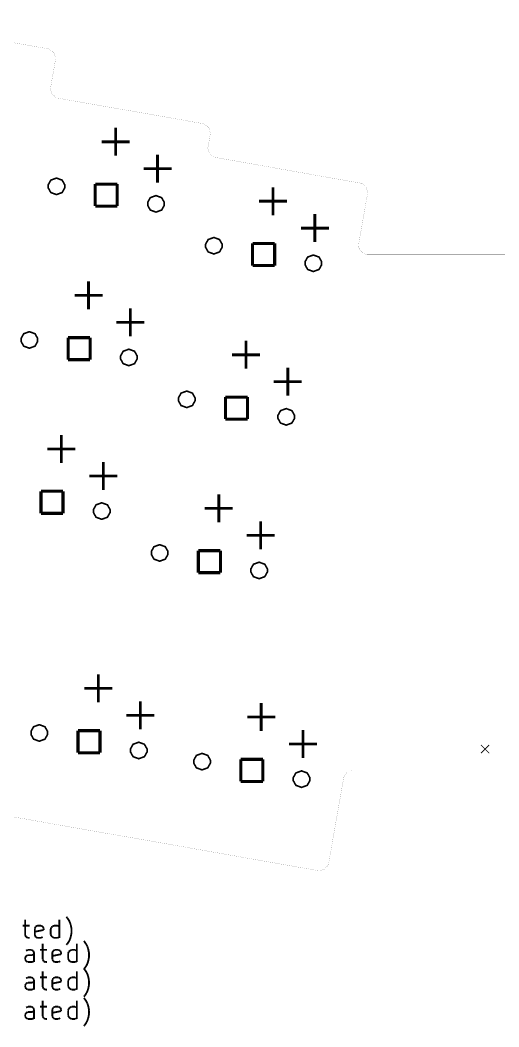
# Model space of a CAD drawing. Extents: x 0.23 to 9.34, y 0.11 to 4.43.
# Drawn here: x 2.772 to 4.824, y 0.108 to 4.428 of the extents above; entities that cross this region are included whole.
import ezdxf

# ---------------------------------------------------------------- set-up
doc = ezdxf.new("R2010")
doc.units = 0
doc.layers.get('0').update_dxf_attribs({"linetype": 'CONTINUOUS'})

msp = doc.modelspace()

# ---------------------------------------------------------------- linework, layer by layer
at = {"color": 173}
for points, const_width in [([(2.89219, 4.30496), (2.19428, 4.428)], 0.000394), ([(2.9241, 4.25933), (2.92503, 4.26471), (2.91758, 4.28879), (2.89751, 4.30404), (2.89219, 4.30496)], 0.000394), ([(2.90294, 4.13917), (2.9241, 4.25933)], 0.000394), ([(2.90294, 4.13917), (2.90196, 4.13385), (2.90944, 4.10975), (2.92947, 4.09451), (2.93485, 4.09353)], 0.000394), ([(3.55524, 3.98415), (2.93485, 4.09353)], 0.000394), ([(3.58713, 3.93853), (3.58806, 3.9439), (3.58062, 3.96799), (3.56054, 3.98324), (3.55524, 3.98415)], 0.000394), ([(3.18164, 3.96615), (3.18164, 3.84608)], 0.012008), ([(3.57758, 3.88428), (3.58713, 3.93853)], 0.000394), ([(3.12164, 3.90608), (3.24169, 3.90608)], 0.012008), ([(3.36117, 3.85053), (3.36117, 3.73047)], 0.012008), ([(3.57758, 3.88428), (3.57661, 3.87896), (3.5841, 3.85487), (3.60411, 3.83963), (3.60949, 3.83865)], 0.000394), ([(4.22987, 3.72928), (3.60949, 3.83865)], 0.000394), ([(3.30111, 3.79053), (3.42117, 3.79053)], 0.012008), ([(3.18864, 3.72467), (3.09397, 3.72467)], 0.013386), ([(3.09397, 3.72467), (3.09397, 3.63004)], 0.013386), ([(3.18864, 3.63004), (3.18864, 3.72467)], 0.013386), ([(3.85628, 3.71126), (3.85628, 3.59119)], 0.012008), ([(4.26178, 3.68365), (4.26269, 3.68901), (4.25526, 3.71311), (4.23519, 3.72835), (4.22987, 3.72928)], 0.000394), ([(4.2239, 3.46869), (4.26178, 3.68365)], 0.000394), ([(3.09397, 3.63004), (3.18864, 3.63004)], 0.013386), ([(3.79628, 3.65121), (3.91635, 3.65121)], 0.012008), ([(4.03581, 3.59565), (4.03581, 3.47558)], 0.012008), ([(3.97575, 3.53564), (4.09586, 3.53564)], 0.012008), ([(3.86328, 3.46978), (3.76867, 3.46978)], 0.013386), ([(3.76867, 3.46978), (3.76867, 3.37517)], 0.013386), ([(3.86328, 3.37517), (3.86328, 3.46978)], 0.013386), ([(4.2239, 3.46869), (4.22314, 3.46457), (4.22467, 3.45133), (4.23247, 3.43658), (4.24567, 3.42632), (4.25836, 3.42247), (4.26264, 3.42247)], 0.000394), ([(5.38612, 3.42247), (4.26264, 3.42247)], 0.000394), ([(3.76867, 3.37517), (3.86328, 3.37517)], 0.013386), ([(3.06543, 3.30701), (3.06543, 3.18696)], 0.012008), ([(3.00537, 3.24696), (3.12549, 3.24696)], 0.012008), ([(3.24496, 3.1914), (3.24496, 3.07135)], 0.012008), ([(3.1849, 3.1314), (3.30496, 3.1314)], 0.012008), ([(3.07243, 3.06554), (2.97775, 3.06554)], 0.013386), ([(2.97775, 3.06554), (2.97775, 2.97092)], 0.013386), ([(3.07243, 2.97092), (3.07243, 3.06554)], 0.013386), ([(3.74007, 3.05214), (3.74007, 2.93207)], 0.012008), ([(3.68007, 2.99208), (3.80013, 2.99208)], 0.012008), ([(2.97775, 2.97092), (3.07243, 2.97092)], 0.013386), ([(3.9196, 2.93653), (3.9196, 2.81646)], 0.012008), ([(3.85954, 2.87651), (3.9796, 2.87651)], 0.012008), ([(3.74707, 2.81065), (3.6524, 2.81065)], 0.013386), ([(3.6524, 2.81065), (3.6524, 2.71604)], 0.013386), ([(3.74707, 2.71604), (3.74707, 2.81065)], 0.013386), ([(3.6524, 2.71604), (3.74707, 2.71604)], 0.013386), ([(2.94922, 2.64789), (2.94922, 2.52783)], 0.012008), ([(2.88917, 2.58783), (3.00922, 2.58783)], 0.012008), ([(3.12869, 2.53228), (3.12869, 2.41222)], 0.012008), ([(3.06868, 2.47228), (3.18875, 2.47228)], 0.012008), ([(2.95622, 2.40642), (2.86154, 2.40642)], 0.013386), ([(2.86154, 2.40642), (2.86154, 2.31179)], 0.013386), ([(2.95622, 2.31179), (2.95622, 2.40642)], 0.013386), ([(3.62386, 2.39301), (3.62386, 2.27294)], 0.012008), ([(3.56381, 2.33296), (3.68392, 2.33296)], 0.012008), ([(2.86154, 2.31179), (2.95622, 2.31179)], 0.013386), ([(3.80339, 2.2774), (3.80339, 2.15733)], 0.012008), ([(3.74333, 2.21739), (3.86339, 2.21739)], 0.012008), ([(3.63086, 2.15153), (3.53618, 2.15153)], 0.013386), ([(3.53618, 2.15153), (3.53618, 2.05692)], 0.013386), ([(3.63086, 2.05692), (3.63086, 2.15153)], 0.013386), ([(3.53618, 2.05692), (3.63086, 2.05692)], 0.013386), ([(3.10786, 1.6205), (3.10786, 1.50043)], 0.012008), ([(3.04779, 1.56044), (3.16792, 1.56044)], 0.012008), ([(3.28737, 1.50489), (3.28737, 1.38482)], 0.012008), ([(3.80578, 1.49744), (3.80578, 1.37733)], 0.012008), ([(3.22732, 1.44482), (3.34739, 1.44482)], 0.012008), ([(3.74571, 1.43739), (3.86578, 1.43739)], 0.012008), ([(3.11486, 1.37902), (3.02018, 1.37902)], 0.013386), ([(3.02018, 1.37902), (3.02018, 1.2844)], 0.013386), ([(3.11486, 1.2844), (3.11486, 1.37902)], 0.013386), ([(3.98525, 1.38184), (3.98525, 1.26177)], 0.012008), ([(3.92524, 1.32178), (4.04531, 1.32178)], 0.012008), ([(4.74761, 1.31803), (4.78304, 1.28255)], 0.003543), ([(4.78304, 1.31803), (4.74761, 1.28255)], 0.003543), ([(3.02018, 1.2844), (3.11486, 1.2844)], 0.013386), ([(3.81272, 1.25597), (3.7181, 1.25597)], 0.013386), ([(3.7181, 1.25597), (3.7181, 1.1613)], 0.013386), ([(3.81272, 1.1613), (3.81272, 1.25597)], 0.013386), ([(3.7181, 1.1613), (3.81272, 1.1613)], 0.013386), ([(4.09506, 0.81071), (4.15944, 1.17611)], 0.000394), ([(4.19824, 1.20866), (4.19189, 1.20866), (4.1729, 1.19949), (4.16026, 1.18083), (4.15944, 1.17611)], 0.000394), ([(4.19824, 1.20866), (5.45053, 1.20866)], 0.000394), ([(2.65365, 1.0249), (4.04943, 0.778754)], 0.000394), ([(4.04943, 0.778754), (4.05474, 0.777832), (4.07883, 0.785319), (4.09407, 0.805393), (4.09506, 0.81071)], 0.000394), ([(2.79406, 0.568739), (2.79406, 0.501247)], 0.007874), ([(2.94032, 0.490018), (2.94032, 0.568739)], 0.007874), ([(2.97407, 0.576226), (2.97032, 0.579969)], 0.007874), ([(2.98156, 0.564996), (2.97407, 0.576226)], 0.007874), ([(2.98529, 0.557508), (2.98156, 0.564996)], 0.007874), ([(2.78282, 0.542481), (2.81282, 0.542481)], 0.007874), ([(2.83535, 0.53125), (2.83908, 0.538738)], 0.007874), ([(2.83535, 0.501247), (2.83535, 0.53125)], 0.007874), ([(2.87283, 0.523762), (2.83535, 0.516222)], 0.007874), ([(2.83908, 0.538738), (2.84657, 0.542481)], 0.007874), ([(2.84657, 0.542481), (2.86154, 0.542481)], 0.007874), ([(2.86154, 0.542481), (2.86908, 0.538738)], 0.007874), ([(2.86908, 0.538738), (2.87283, 0.53125)], 0.007874), ([(2.87283, 0.53125), (2.87283, 0.523762)], 0.007874), ([(2.90283, 0.527507), (2.90657, 0.534993)], 0.007874), ([(2.90283, 0.504992), (2.90283, 0.527507)], 0.007874), ([(2.90657, 0.534993), (2.91032, 0.538738)], 0.007874), ([(2.91032, 0.538738), (2.91781, 0.542481)], 0.007874), ([(2.91781, 0.542481), (2.93278, 0.542481)], 0.007874), ([(2.93278, 0.542481), (2.94032, 0.538738)], 0.007874), ([(2.98904, 0.546224), (2.98529, 0.557508)], 0.007874), ([(2.99278, 0.527507), (2.98904, 0.546224)], 0.007874), ([(2.99278, 0.512478), (2.99278, 0.527507)], 0.007874), ([(2.79406, 0.501247), (2.79779, 0.493761)], 0.007874), ([(2.79779, 0.493761), (2.80533, 0.490018)], 0.007874), ([(2.80533, 0.490018), (2.81282, 0.490018)], 0.007874), ([(2.83908, 0.493761), (2.83535, 0.501247)], 0.007874), ([(2.84657, 0.490018), (2.83908, 0.493761)], 0.007874), ([(2.86154, 0.490018), (2.84657, 0.490018)], 0.007874), ([(2.86908, 0.493761), (2.86154, 0.490018)], 0.007874), ([(2.90657, 0.497504), (2.90283, 0.504992)], 0.007874), ([(2.91032, 0.493761), (2.90657, 0.497504)], 0.007874), ([(2.91781, 0.490018), (2.91032, 0.493761)], 0.007874), ([(2.93278, 0.490018), (2.91781, 0.490018)], 0.007874), ([(2.94032, 0.493761), (2.93278, 0.490018)], 0.007874), ([(2.97407, 0.463758), (2.98156, 0.474989)], 0.007874), ([(2.98156, 0.474989), (2.98529, 0.482476)], 0.007874), ([(2.98529, 0.482476), (2.98904, 0.493761)], 0.007874), ([(2.98904, 0.493761), (2.99278, 0.512478)], 0.007874), ([(3.04904, 0.472276), (3.04531, 0.476019)], 0.007874), ([(3.05653, 0.461046), (3.04904, 0.472276)], 0.007874), ([(2.80533, 0.438531), (2.79779, 0.434788)], 0.007874), ([(2.82032, 0.438531), (2.80533, 0.438531)], 0.007874), ([(2.82781, 0.434788), (2.82032, 0.438531)], 0.007874), ([(2.83154, 0.4273), (2.82781, 0.434788)], 0.007874), ([(2.85781, 0.438531), (2.88781, 0.438531)], 0.007874), ([(2.86908, 0.464789), (2.86908, 0.397299)], 0.007874), ([(2.91032, 0.4273), (2.91407, 0.434788)], 0.007874), ([(2.91407, 0.434788), (2.92156, 0.438531)], 0.007874), ([(2.92156, 0.438531), (2.93658, 0.438531)], 0.007874), ([(2.93658, 0.438531), (2.94407, 0.434788)], 0.007874), ([(2.94407, 0.434788), (2.94781, 0.4273)], 0.007874), ([(2.97032, 0.460015), (2.97407, 0.463758)], 0.007874), ([(2.97781, 0.423557), (2.98156, 0.431044)], 0.007874), ([(2.98156, 0.431044), (2.98529, 0.434788)], 0.007874), ([(2.98529, 0.434788), (2.99278, 0.438531)], 0.007874), ([(2.99278, 0.438531), (3.00782, 0.438531)], 0.007874), ([(3.00782, 0.438531), (3.01531, 0.434788)], 0.007874), ([(3.01531, 0.386068), (3.01531, 0.464789)], 0.007874), ([(3.06028, 0.45356), (3.05653, 0.461046)], 0.007874), ([(3.06401, 0.442275), (3.06028, 0.45356)], 0.007874), ([(3.06776, 0.423557), (3.06401, 0.442275)], 0.007874), ([(2.79406, 0.404785), (2.79779, 0.412326)], 0.007874), ([(2.79406, 0.397299), (2.79406, 0.404785)], 0.007874), ([(2.79779, 0.389811), (2.79406, 0.397299)], 0.007874), ([(2.79779, 0.412326), (2.80533, 0.416069)], 0.007874), ([(2.80533, 0.386068), (2.79779, 0.389811)], 0.007874), ([(2.80533, 0.416069), (2.82406, 0.416069)], 0.007874), ([(2.82406, 0.386068), (2.80533, 0.386068)], 0.007874), ([(2.82406, 0.416069), (2.83154, 0.419814)], 0.007874), ([(2.83154, 0.389811), (2.82406, 0.386068)], 0.007874), ([(2.83154, 0.386068), (2.83154, 0.4273)], 0.007874), ([(2.86908, 0.397299), (2.87283, 0.389811)], 0.007874), ([(2.87283, 0.389811), (2.88032, 0.386068)], 0.007874), ([(2.88032, 0.386068), (2.88781, 0.386068)], 0.007874), ([(2.91032, 0.397299), (2.91032, 0.4273)], 0.007874), ([(2.94781, 0.419814), (2.91032, 0.412326)], 0.007874), ([(2.91407, 0.389811), (2.91032, 0.397299)], 0.007874), ([(2.92156, 0.386068), (2.91407, 0.389811)], 0.007874), ([(2.93658, 0.386068), (2.92156, 0.386068)], 0.007874), ([(2.94407, 0.389811), (2.93658, 0.386068)], 0.007874), ([(2.94781, 0.4273), (2.94781, 0.419814)], 0.007874), ([(2.97781, 0.401042), (2.97781, 0.423557)], 0.007874), ([(2.98156, 0.393554), (2.97781, 0.401042)], 0.007874), ([(2.98529, 0.389811), (2.98156, 0.393554)], 0.007874), ([(2.99278, 0.386068), (2.98529, 0.389811)], 0.007874), ([(3.00782, 0.386068), (2.99278, 0.386068)], 0.007874), ([(3.01531, 0.389811), (3.00782, 0.386068)], 0.007874), ([(3.06028, 0.378581), (3.06401, 0.389811)], 0.007874), ([(3.06401, 0.389811), (3.06776, 0.408529)], 0.007874), ([(3.06776, 0.408529), (3.06776, 0.423557)], 0.007874), ([(2.86908, 0.346679), (2.86908, 0.279189)], 0.007874), ([(3.01531, 0.267958), (3.01531, 0.346679)], 0.007874), ([(3.04531, 0.356065), (3.04904, 0.35981)], 0.007874), ([(3.04904, 0.354167), (3.04531, 0.35791)], 0.007874), ([(3.04904, 0.35981), (3.05653, 0.371039)], 0.007874), ([(3.05653, 0.342936), (3.04904, 0.354167)], 0.007874), ([(3.05653, 0.371039), (3.06028, 0.378581)], 0.007874), ([(3.06028, 0.335449), (3.05653, 0.342936)], 0.007874), ([(2.80533, 0.320421), (2.79779, 0.316678)], 0.007874), ([(2.82032, 0.320421), (2.80533, 0.320421)], 0.007874), ([(2.82781, 0.316678), (2.82032, 0.320421)], 0.007874), ([(2.82406, 0.29796), (2.83154, 0.301704)], 0.007874), ([(2.83154, 0.30919), (2.82781, 0.316678)], 0.007874), ([(2.83154, 0.267958), (2.83154, 0.30919)], 0.007874), ([(2.85781, 0.320421), (2.88781, 0.320421)], 0.007874), ([(2.91032, 0.30919), (2.91407, 0.316678)], 0.007874), ([(2.91032, 0.279189), (2.91032, 0.30919)], 0.007874), ([(2.94781, 0.301704), (2.91032, 0.294217)], 0.007874), ([(2.91407, 0.316678), (2.92156, 0.320421)], 0.007874), ([(2.92156, 0.320421), (2.93658, 0.320421)], 0.007874), ([(2.93658, 0.320421), (2.94407, 0.316678)], 0.007874), ([(2.94407, 0.316678), (2.94781, 0.30919)], 0.007874), ([(2.94781, 0.30919), (2.94781, 0.301704)], 0.007874), ([(2.97781, 0.305447), (2.98156, 0.312935)], 0.007874), ([(2.97781, 0.282932), (2.97781, 0.305447)], 0.007874), ([(2.98156, 0.312935), (2.98529, 0.316678)], 0.007874), ([(2.98529, 0.316678), (2.99278, 0.320421)], 0.007874), ([(2.99278, 0.320421), (3.00782, 0.320421)], 0.007874), ([(3.00782, 0.320421), (3.01531, 0.316678)], 0.007874), ([(3.06401, 0.324164), (3.06028, 0.335449)], 0.007874), ([(3.06776, 0.305447), (3.06401, 0.324164)], 0.007874), ([(3.06776, 0.290419), (3.06776, 0.305447)], 0.007874), ([(2.79406, 0.286675), (2.79779, 0.294217)], 0.007874), ([(2.79406, 0.279189), (2.79406, 0.286675)], 0.007874), ([(2.79779, 0.271701), (2.79406, 0.279189)], 0.007874), ([(2.79779, 0.294217), (2.80533, 0.29796)], 0.007874), ([(2.80533, 0.267958), (2.79779, 0.271701)], 0.007874), ([(2.80533, 0.29796), (2.82406, 0.29796)], 0.007874), ([(2.82406, 0.267958), (2.80533, 0.267958)], 0.007874), ([(2.83154, 0.271701), (2.82406, 0.267958)], 0.007874), ([(2.86908, 0.279189), (2.87283, 0.271701)], 0.007874), ([(2.87283, 0.271701), (2.88032, 0.267958)], 0.007874), ([(2.88032, 0.267958), (2.88781, 0.267958)], 0.007874), ([(2.91407, 0.271701), (2.91032, 0.279189)], 0.007874), ([(2.92156, 0.267958), (2.91407, 0.271701)], 0.007874), ([(2.93658, 0.267958), (2.92156, 0.267958)], 0.007874), ([(2.94407, 0.271701), (2.93658, 0.267958)], 0.007874), ([(2.98156, 0.275444), (2.97781, 0.282932)], 0.007874), ([(2.98529, 0.271701), (2.98156, 0.275444)], 0.007874), ([(2.99278, 0.267958), (2.98529, 0.271701)], 0.007874), ([(3.00782, 0.267958), (2.99278, 0.267958)], 0.007874), ([(3.01531, 0.271701), (3.00782, 0.267958)], 0.007874), ([(3.05653, 0.252929), (3.06028, 0.260471)], 0.007874), ([(3.06028, 0.260471), (3.06401, 0.271701)], 0.007874), ([(3.06401, 0.271701), (3.06776, 0.290419)], 0.007874), ([(2.86908, 0.220703), (2.86908, 0.153212)], 0.007874), ([(3.01531, 0.141982), (3.01531, 0.220703)], 0.007874), ([(3.04531, 0.237956), (3.04904, 0.241699)], 0.007874), ([(3.04904, 0.22819), (3.04531, 0.231933)], 0.007874), ([(3.04904, 0.241699), (3.05653, 0.252929)], 0.007874), ([(3.05653, 0.21696), (3.04904, 0.22819)], 0.007874), ([(3.06028, 0.209472), (3.05653, 0.21696)], 0.007874), ([(2.80533, 0.194444), (2.79779, 0.190701)], 0.007874), ([(2.79779, 0.168186), (2.80533, 0.171983)], 0.007874), ([(2.82032, 0.194444), (2.80533, 0.194444)], 0.007874), ([(2.80533, 0.171983), (2.82406, 0.171983)], 0.007874), ([(2.82781, 0.190701), (2.82032, 0.194444)], 0.007874), ([(2.82406, 0.171983), (2.83154, 0.175726)], 0.007874), ([(2.83154, 0.183214), (2.82781, 0.190701)], 0.007874), ([(2.83154, 0.141982), (2.83154, 0.183214)], 0.007874), ([(2.85781, 0.194444), (2.88781, 0.194444)], 0.007874), ([(2.91032, 0.183214), (2.91407, 0.190701)], 0.007874), ([(2.91032, 0.153212), (2.91032, 0.183214)], 0.007874), ([(2.94781, 0.175726), (2.91032, 0.168186)], 0.007874), ([(2.91407, 0.190701), (2.92156, 0.194444)], 0.007874), ([(2.92156, 0.194444), (2.93658, 0.194444)], 0.007874), ([(2.93658, 0.194444), (2.94407, 0.190701)], 0.007874), ([(2.94407, 0.190701), (2.94781, 0.183214)], 0.007874), ([(2.94781, 0.183214), (2.94781, 0.175726)], 0.007874), ([(2.97781, 0.179471), (2.98156, 0.186957)], 0.007874), ([(2.97781, 0.156956), (2.97781, 0.179471)], 0.007874), ([(2.98156, 0.186957), (2.98529, 0.190701)], 0.007874), ([(2.98529, 0.190701), (2.99278, 0.194444)], 0.007874), ([(2.99278, 0.194444), (3.00782, 0.194444)], 0.007874), ([(3.00782, 0.194444), (3.01531, 0.190701)], 0.007874), ([(3.06401, 0.198187), (3.06028, 0.209472)], 0.007874), ([(3.06776, 0.179471), (3.06401, 0.198187)], 0.007874), ([(3.06776, 0.164442), (3.06776, 0.179471)], 0.007874), ([(2.79406, 0.160699), (2.79779, 0.168186)], 0.007874), ([(2.79406, 0.153212), (2.79406, 0.160699)], 0.007874), ([(2.79779, 0.145725), (2.79406, 0.153212)], 0.007874), ([(2.80533, 0.141982), (2.79779, 0.145725)], 0.007874), ([(2.82406, 0.141982), (2.80533, 0.141982)], 0.007874), ([(2.83154, 0.145725), (2.82406, 0.141982)], 0.007874), ([(2.86908, 0.153212), (2.87283, 0.145725)], 0.007874), ([(2.87283, 0.145725), (2.88032, 0.141982)], 0.007874), ([(2.88032, 0.141982), (2.88781, 0.141982)], 0.007874), ([(2.91407, 0.145725), (2.91032, 0.153212)], 0.007874), ([(2.92156, 0.141982), (2.91407, 0.145725)], 0.007874), ([(2.93658, 0.141982), (2.92156, 0.141982)], 0.007874), ([(2.94407, 0.145725), (2.93658, 0.141982)], 0.007874), ([(2.98156, 0.149468), (2.97781, 0.156956)], 0.007874), ([(2.98529, 0.145725), (2.98156, 0.149468)], 0.007874), ([(2.99278, 0.141982), (2.98529, 0.145725)], 0.007874), ([(3.00782, 0.141982), (2.99278, 0.141982)], 0.007874), ([(3.01531, 0.145725), (3.00782, 0.141982)], 0.007874), ([(3.04904, 0.115723), (3.05653, 0.126953)], 0.007874), ([(3.05653, 0.126953), (3.06028, 0.13444)], 0.007874), ([(3.06028, 0.13444), (3.06401, 0.145725)], 0.007874), ([(3.06401, 0.145725), (3.06776, 0.164442)], 0.007874), ([(3.04531, 0.111979), (3.04904, 0.115723)], 0.007874)]:
    msp.add_lwpolyline(points, dxfattribs=dict(at, const_width=const_width))
at = {"color": 173, "const_width": 0.007087}
for points in [[(2.96349, 3.71496), (2.96349, 3.72163), (2.95236, 3.74154), (2.92806, 3.75043), (2.90369, 3.74154), (2.89264, 3.72163), (2.89264, 3.71496), (2.89264, 3.70833), (2.90369, 3.68842), (2.92806, 3.67953), (2.95236, 3.68842), (2.96349, 3.70833), (2.96349, 3.71496)], [(3.38997, 3.63976), (3.38997, 3.64643), (3.37885, 3.66635), (3.35454, 3.67524), (3.33018, 3.66635), (3.31913, 3.64643), (3.31913, 3.63976), (3.31913, 3.63314), (3.33018, 3.61322), (3.35454, 3.60433), (3.37885, 3.61322), (3.38997, 3.63314), (3.38997, 3.63976)], [(3.63813, 3.46007), (3.63813, 3.46674), (3.62701, 3.48665), (3.60271, 3.49556), (3.57835, 3.48665), (3.56728, 3.46674), (3.56728, 3.46007), (3.56728, 3.45344), (3.57835, 3.43354), (3.60271, 3.42464), (3.62701, 3.43354), (3.63813, 3.45344), (3.63813, 3.46007)], [(4.06467, 3.38488), (4.06467, 3.39154), (4.05354, 3.41146), (4.02919, 3.42036), (4.00483, 3.41146), (3.99376, 3.39154), (3.99376, 3.38488), (3.99376, 3.37825), (4.00483, 3.35835), (4.02919, 3.34944), (4.05354, 3.35835), (4.06467, 3.37825), (4.06467, 3.38488)], [(2.84728, 3.05583), (2.84728, 3.0625), (2.83615, 3.08242), (2.81185, 3.09131), (2.78749, 3.08242), (2.77642, 3.0625), (2.77642, 3.05583), (2.77642, 3.04921), (2.78749, 3.02929), (2.81185, 3.0204), (2.83615, 3.02929), (2.84728, 3.04921), (2.84728, 3.05583)], [(3.27376, 2.98062), (3.27376, 2.98731), (3.26264, 3.00722), (3.23833, 3.01611), (3.21397, 3.00722), (3.2029, 2.98731), (3.2029, 2.98062), (3.2029, 2.97401), (3.21397, 2.9541), (3.23833, 2.94521), (3.26264, 2.9541), (3.27376, 2.97401), (3.27376, 2.98062)], [(3.52192, 2.80094), (3.52192, 2.80761), (3.51079, 2.82753), (3.48649, 2.83643), (3.46212, 2.82753), (3.45107, 2.80761), (3.45107, 2.80094), (3.45107, 2.79432), (3.46212, 2.77442), (3.48649, 2.76551), (3.51079, 2.77442), (3.52192, 2.79432), (3.52192, 2.80094)], [(3.9484, 2.72575), (3.9484, 2.73242), (3.93728, 2.75233), (3.91297, 2.76124), (3.88861, 2.75233), (3.87756, 2.73242), (3.87756, 2.72575), (3.87756, 2.71912), (3.88861, 2.69922), (3.91297, 2.69032), (3.93728, 2.69922), (3.9484, 2.71912), (3.9484, 2.72575)], [(3.15756, 2.3215), (3.15756, 2.32818), (3.14643, 2.3481), (3.12213, 2.35699), (3.09776, 2.3481), (3.08669, 2.32818), (3.08669, 2.3215), (3.08669, 2.31489), (3.09776, 2.29497), (3.12213, 2.28608), (3.14643, 2.29497), (3.15756, 2.31489), (3.15756, 2.3215)], [(3.40571, 2.14182), (3.40571, 2.14849), (3.39458, 2.1684), (3.37028, 2.17731), (3.34592, 2.1684), (3.33485, 2.14849), (3.33485, 2.14182), (3.33485, 2.13519), (3.34592, 2.11529), (3.37028, 2.10639), (3.39458, 2.11529), (3.40571, 2.13519), (3.40571, 2.14182)], [(3.83219, 2.06662), (3.83219, 2.07329), (3.82107, 2.09321), (3.79676, 2.10211), (3.7724, 2.09321), (3.76133, 2.07329), (3.76133, 2.06662), (3.76133, 2.06), (3.7724, 2.0401), (3.79676, 2.03119), (3.82107, 2.0401), (3.83219, 2.06), (3.83219, 2.06662)], [(2.88971, 1.3693), (2.88971, 1.37598), (2.87858, 1.39589), (2.85428, 1.40479), (2.82992, 1.39589), (2.81885, 1.37598), (2.81885, 1.3693), (2.81885, 1.36268), (2.82992, 1.34277), (2.85428, 1.33388), (2.87858, 1.34277), (2.88971, 1.36268), (2.88971, 1.3693)], [(3.31619, 1.29411), (3.31619, 1.30078), (3.30507, 1.32069), (3.28076, 1.32959), (3.2564, 1.32069), (3.24533, 1.30078), (3.24533, 1.29411), (3.24533, 1.28749), (3.2564, 1.26758), (3.28076, 1.25868), (3.30507, 1.26758), (3.31619, 1.28749), (3.31619, 1.29411)], [(3.58762, 1.24626), (3.58762, 1.25293), (3.5765, 1.27284), (3.55219, 1.28168), (3.52783, 1.27284), (3.51676, 1.25293), (3.51676, 1.24626), (3.51676, 1.23964), (3.52783, 1.21973), (3.55219, 1.21083), (3.5765, 1.21973), (3.58762, 1.23964), (3.58762, 1.24626)], [(4.01411, 1.17106), (4.01411, 1.17773), (4.00299, 1.19765), (3.97868, 1.20649), (3.95432, 1.19765), (3.94325, 1.17773), (3.94325, 1.17106), (3.94325, 1.16444), (3.95432, 1.14453), (3.97868, 1.13563), (4.00299, 1.14453), (4.01411, 1.16444), (4.01411, 1.17106)]]:
    msp.add_lwpolyline(points, close=True, dxfattribs=at)

doc.saveas('drawing.dxf')
